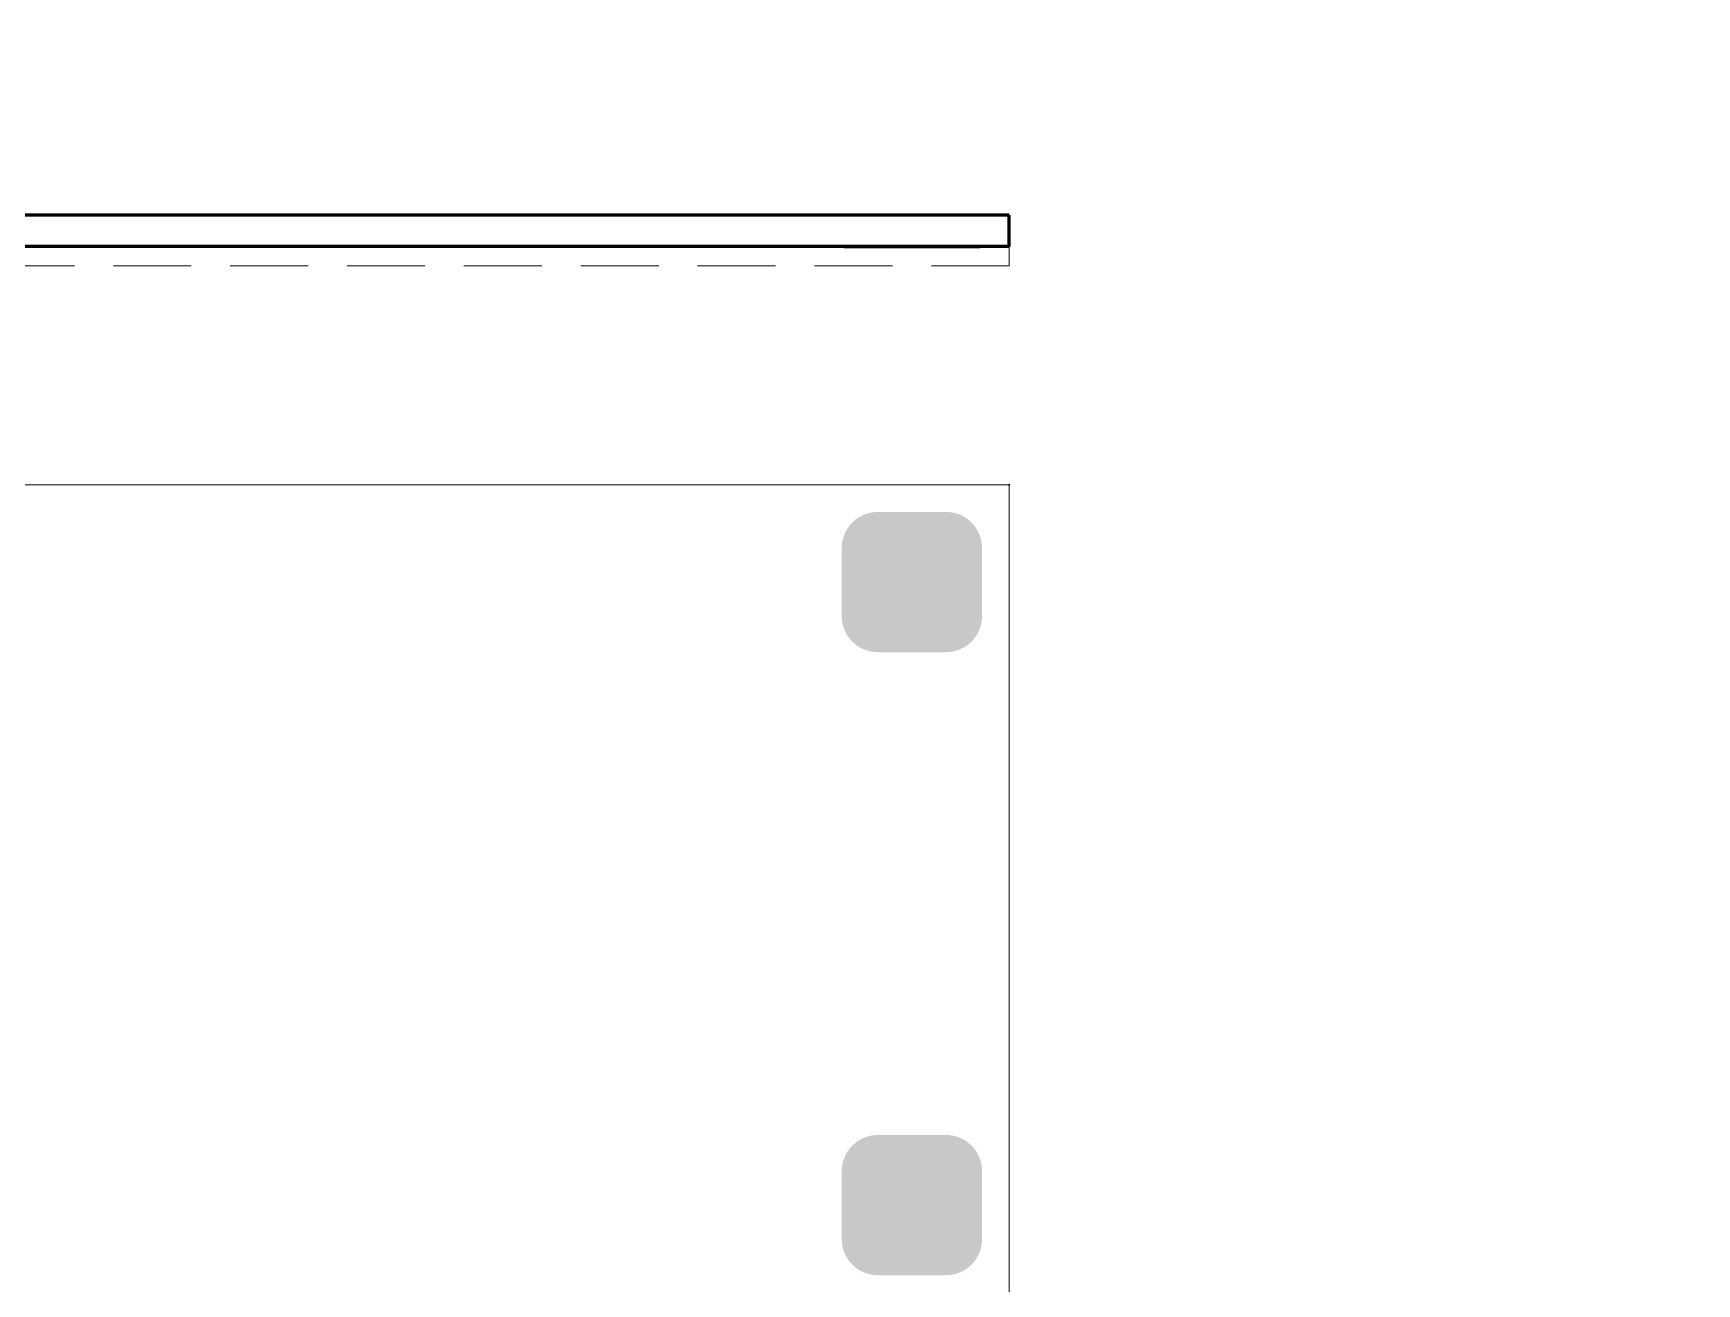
# Model space of a CAD drawing. Header units: millimetres. Extents: x 0 to 210, y 0 to 297.
# Drawn here: x 124.6 to 210, y 150.4 to 214.7 of the extents above; entities that cross this region are included whole.
import ezdxf

# ---------------------------------------------------------------- set-up
doc = ezdxf.new("R2010")
doc.units = ezdxf.units.MM
for name, pattern in [('K5LT32801', [0]), ('K5LT32802', [0]), ('K5LT_BASIC', [0]), ('K5LT_DASHED', [6, 4, -2])]:
    doc.linetypes.add(name, pattern=pattern)

# ---------------------------------------------------------------- blocks, each defined once
blk = doc.blocks.new('U0')
at = {"true_color": 0xff00ff}
for points in [[(167.384, 157.988), (167.569, 158.037), (171.839, 158.037), (172.026, 157.988)], [(167.569, 158.037), (167.571, 158.038), (171.838, 158.038), (171.839, 158.037)], [(167.571, 158.038), (167.761, 158.068), (171.648, 158.068), (171.838, 158.038)], [(167.761, 158.068), (167.764, 158.068), (171.647, 158.068), (171.648, 158.068)], [(167.764, 158.068), (167.954, 158.078), (171.454, 158.078), (171.647, 158.068)], [(166.263, 156.98), (166.35, 157.151), (173.058, 157.151), (173.146, 156.98)], [(166.35, 157.151), (166.351, 157.153), (173.058, 157.153), (173.058, 157.151)], [(166.351, 157.153), (166.456, 157.314), (172.953, 157.314), (173.058, 157.153)], [(166.456, 157.314), (166.457, 157.315), (172.952, 157.315), (172.953, 157.314)], [(166.457, 157.315), (166.578, 157.465), (172.831, 157.465), (172.952, 157.315)], [(166.578, 157.465), (166.579, 157.466), (172.83, 157.466), (172.831, 157.465)], [(166.579, 157.466), (166.715, 157.602), (172.694, 157.602), (172.83, 157.466)], [(166.715, 157.602), (166.716, 157.603), (172.693, 157.603), (172.694, 157.602)], [(166.716, 157.603), (166.866, 157.724), (172.543, 157.724), (172.693, 157.603)], [(166.866, 157.724), (166.867, 157.725), (172.542, 157.725), (172.543, 157.724)], [(166.867, 157.725), (167.028, 157.83), (172.38, 157.83), (172.542, 157.725)], [(167.028, 157.83), (167.03, 157.83), (172.379, 157.83), (172.38, 157.83)], [(167.03, 157.83), (167.201, 157.918), (172.208, 157.918), (172.379, 157.83)], [(167.201, 157.918), (167.202, 157.918), (172.207, 157.918), (172.208, 157.918)], [(167.202, 157.918), (167.382, 157.987), (172.027, 157.987), (172.207, 157.918)], [(167.382, 157.987), (167.384, 157.988), (172.026, 157.988), (172.027, 157.987)], [(166.103, 156.226), (166.113, 156.419), (173.296, 156.419), (173.306, 156.226)], [(166.113, 156.42), (166.143, 156.61), (173.266, 156.61), (173.296, 156.42)], [(166.113, 156.419), (166.113, 156.42), (173.296, 156.42), (173.296, 156.419)], [(166.143, 156.612), (166.193, 156.797), (173.216, 156.797), (173.266, 156.612)], [(166.143, 156.61), (166.143, 156.612), (173.266, 156.612), (173.266, 156.61)], [(166.193, 156.797), (166.194, 156.799), (173.215, 156.799), (173.216, 156.797)], [(166.194, 156.799), (166.262, 156.979), (173.146, 156.979), (173.215, 156.799)], [(166.262, 156.979), (166.263, 156.98), (173.146, 156.98), (173.146, 156.979)], [(166.103, 152.726), (166.103, 156.226), (173.306, 156.226), (173.306, 152.726)], [(166.113, 152.534), (166.103, 152.726), (173.306, 152.726), (173.296, 152.534)], [(166.113, 152.533), (166.113, 152.534), (173.296, 152.534), (173.296, 152.533)], [(166.143, 152.343), (166.113, 152.533), (173.296, 152.533), (173.266, 152.343)], [(166.143, 152.341), (166.143, 152.343), (173.266, 152.343), (173.265, 152.341)], [(166.193, 152.155), (166.143, 152.341), (173.265, 152.341), (173.216, 152.155)], [(166.194, 152.154), (166.193, 152.155), (173.216, 152.155), (173.215, 152.154)], [(166.263, 151.974), (166.194, 152.154), (173.215, 152.154), (173.146, 151.974)], [(166.263, 151.973), (166.263, 151.974), (173.146, 151.974), (173.146, 151.973)], [(166.351, 151.801), (166.263, 151.973), (173.146, 151.973), (173.058, 151.801)], [(166.351, 151.8), (166.351, 151.801), (173.058, 151.801), (173.058, 151.8)], [(166.456, 151.639), (166.351, 151.8), (173.058, 151.8), (172.953, 151.639)], [(166.457, 151.638), (166.456, 151.639), (172.953, 151.639), (172.952, 151.638)], [(166.578, 151.488), (166.457, 151.638), (172.952, 151.638), (172.831, 151.488)], [(166.579, 151.487), (166.578, 151.488), (172.831, 151.488), (172.83, 151.487)], [(166.715, 151.351), (166.579, 151.487), (172.83, 151.487), (172.694, 151.351)], [(166.716, 151.35), (166.715, 151.351), (172.694, 151.351), (172.693, 151.35)], [(166.866, 151.229), (166.716, 151.35), (172.693, 151.35), (172.543, 151.229)], [(166.867, 151.228), (166.866, 151.229), (172.543, 151.229), (172.542, 151.228)], [(167.028, 151.123), (166.867, 151.228), (172.542, 151.228), (172.381, 151.123)], [(167.029, 151.122), (167.028, 151.123), (172.381, 151.123), (172.379, 151.122)], [(167.201, 151.035), (167.029, 151.122), (172.379, 151.122), (172.208, 151.035)], [(167.202, 151.034), (167.201, 151.035), (172.208, 151.035), (172.206, 151.034)], [(167.382, 150.965), (167.202, 151.034), (172.206, 151.034), (172.027, 150.965)], [(167.383, 150.965), (167.382, 150.965), (172.027, 150.965), (172.025, 150.965)], [(167.57, 150.915), (167.383, 150.965), (172.025, 150.965), (171.84, 150.915)], [(167.571, 150.915), (167.57, 150.915), (171.84, 150.915), (171.838, 150.915)], [(167.761, 150.885), (167.571, 150.915), (171.838, 150.915), (171.648, 150.885)], [(167.762, 150.885), (167.761, 150.885), (171.648, 150.885), (171.645, 150.885)], [(167.954, 150.875), (167.762, 150.885), (171.645, 150.885), (171.454, 150.875)]]:
    blk.add_hatch(color=6, dxfattribs=at).paths.add_polyline_path(points)
blk = doc.blocks.new('U1')
at = {"true_color": 0xff00ff}
for points in [[(166.715, 189.602), (166.716, 189.603), (172.693, 189.603), (172.694, 189.602)], [(166.716, 189.603), (166.866, 189.724), (172.543, 189.724), (172.693, 189.603)], [(166.866, 189.724), (166.867, 189.725), (172.542, 189.725), (172.543, 189.724)], [(166.867, 189.725), (167.028, 189.83), (172.38, 189.83), (172.542, 189.725)], [(167.028, 189.83), (167.03, 189.83), (172.379, 189.83), (172.38, 189.83)], [(167.03, 189.83), (167.201, 189.918), (172.208, 189.918), (172.379, 189.83)], [(167.201, 189.918), (167.202, 189.918), (172.207, 189.918), (172.208, 189.918)], [(167.202, 189.918), (167.382, 189.987), (172.027, 189.987), (172.207, 189.918)], [(167.382, 189.987), (167.384, 189.988), (172.026, 189.988), (172.027, 189.987)], [(167.384, 189.988), (167.569, 190.037), (171.839, 190.037), (172.026, 189.988)], [(167.569, 190.037), (167.571, 190.038), (171.838, 190.038), (171.839, 190.037)], [(167.571, 190.038), (167.761, 190.068), (171.648, 190.068), (171.838, 190.038)], [(167.761, 190.068), (167.764, 190.068), (171.647, 190.068), (171.648, 190.068)], [(167.764, 190.068), (167.954, 190.078), (171.454, 190.078), (171.647, 190.068)], [(166.143, 188.612), (166.193, 188.797), (173.216, 188.797), (173.266, 188.612)], [(166.193, 188.797), (166.194, 188.799), (173.215, 188.799), (173.216, 188.797)], [(166.194, 188.799), (166.262, 188.979), (173.146, 188.979), (173.215, 188.799)], [(166.262, 188.979), (166.263, 188.98), (173.146, 188.98), (173.146, 188.979)], [(166.263, 188.98), (166.35, 189.151), (173.058, 189.151), (173.146, 188.98)], [(166.35, 189.151), (166.351, 189.153), (173.058, 189.153), (173.058, 189.151)], [(166.351, 189.153), (166.456, 189.314), (172.953, 189.314), (173.058, 189.153)], [(166.456, 189.314), (166.457, 189.315), (172.952, 189.315), (172.953, 189.314)], [(166.457, 189.315), (166.578, 189.465), (172.831, 189.465), (172.952, 189.315)], [(166.578, 189.465), (166.579, 189.466), (172.83, 189.466), (172.831, 189.465)], [(166.579, 189.466), (166.715, 189.602), (172.694, 189.602), (172.83, 189.466)], [(166.103, 188.226), (166.113, 188.419), (173.296, 188.419), (173.306, 188.226)], [(166.103, 184.726), (166.103, 188.226), (173.306, 188.226), (173.306, 184.726)], [(166.113, 188.42), (166.143, 188.61), (173.266, 188.61), (173.296, 188.42)], [(166.113, 188.419), (166.113, 188.42), (173.296, 188.42), (173.296, 188.419)], [(166.143, 188.61), (166.143, 188.612), (173.266, 188.612), (173.266, 188.61)], [(166.113, 184.534), (166.103, 184.726), (173.306, 184.726), (173.296, 184.534)], [(166.113, 184.533), (166.113, 184.534), (173.296, 184.534), (173.296, 184.533)], [(166.143, 184.343), (166.113, 184.533), (173.296, 184.533), (173.266, 184.343)], [(166.143, 184.341), (166.143, 184.343), (173.266, 184.343), (173.265, 184.341)], [(166.193, 184.155), (166.143, 184.341), (173.265, 184.341), (173.216, 184.155)], [(166.194, 184.154), (166.193, 184.155), (173.216, 184.155), (173.215, 184.154)], [(166.263, 183.974), (166.194, 184.154), (173.215, 184.154), (173.146, 183.974)], [(166.263, 183.973), (166.263, 183.974), (173.146, 183.974), (173.146, 183.973)], [(166.351, 183.801), (166.263, 183.973), (173.146, 183.973), (173.058, 183.801)], [(166.351, 183.8), (166.351, 183.801), (173.058, 183.801), (173.058, 183.8)], [(166.456, 183.639), (166.351, 183.8), (173.058, 183.8), (172.953, 183.639)], [(166.457, 183.638), (166.456, 183.639), (172.953, 183.639), (172.952, 183.638)], [(166.578, 183.488), (166.457, 183.638), (172.952, 183.638), (172.831, 183.488)], [(166.579, 183.487), (166.578, 183.488), (172.831, 183.488), (172.83, 183.487)], [(166.715, 183.351), (166.579, 183.487), (172.83, 183.487), (172.694, 183.351)], [(166.716, 183.35), (166.715, 183.351), (172.694, 183.351), (172.693, 183.35)], [(166.866, 183.229), (166.716, 183.35), (172.693, 183.35), (172.543, 183.229)], [(166.867, 183.228), (166.866, 183.229), (172.543, 183.229), (172.542, 183.228)], [(167.028, 183.123), (166.867, 183.228), (172.542, 183.228), (172.381, 183.123)], [(167.029, 183.122), (167.028, 183.123), (172.381, 183.123), (172.379, 183.122)], [(167.201, 183.035), (167.029, 183.122), (172.379, 183.122), (172.208, 183.035)], [(167.202, 183.034), (167.201, 183.035), (172.208, 183.035), (172.206, 183.034)], [(167.382, 182.965), (167.202, 183.034), (172.206, 183.034), (172.027, 182.965)], [(167.383, 182.965), (167.382, 182.965), (172.027, 182.965), (172.025, 182.965)], [(167.57, 182.915), (167.383, 182.965), (172.025, 182.965), (171.84, 182.915)], [(167.571, 182.915), (167.57, 182.915), (171.84, 182.915), (171.838, 182.915)], [(167.761, 182.885), (167.571, 182.915), (171.838, 182.915), (171.648, 182.885)], [(167.762, 182.885), (167.761, 182.885), (171.648, 182.885), (171.645, 182.885)], [(167.954, 182.875), (167.762, 182.885), (171.645, 182.885), (171.454, 182.875)]]:
    blk.add_hatch(color=6, dxfattribs=at).paths.add_polyline_path(points)
blk = doc.blocks.new('U5')
at = {"color": 1, "linetype": 'K5LT32802', "lineweight": 18, "true_color": 0xff0000}
blk.add_circle((174.705, 191.477), 0.025, dxfattribs=at)
blk = doc.blocks.new('U7')
at = {"color": 1, "linetype": 'K5LT32802', "lineweight": 18, "true_color": 0xff0000}
blk.add_circle((174.705, 191.477), 0.025, dxfattribs=at)
blk = doc.blocks.new('U9')
at = {"color": 7, "linetype": 'K5LT_DASHED', "lineweight": 18}
for p, q in [((59.705, 203.713), (174.705, 203.713)), ((174.705, 203.713), (174.705, 202.713)), ((174.705, 202.713), (59.705, 202.713))]:
    blk.add_line(p, q, dxfattribs=at)

msp = doc.modelspace()

# ---------------------------------------------------------------- linework, layer by layer
at = {"color": 150, "linetype": 'K5LT_BASIC', "lineweight": 60, "true_color": 0x0080ff}
for p, q in [((174.705, 205.323), (59.705, 205.323)), ((174.705, 203.713), (174.705, 205.323)), ((174.705, 203.713), (59.705, 203.713)), ((166.205, 203.703), (166.205, 203.713)), ((166.205, 203.703), (166.27, 203.703)), ((166.27, 203.703), (166.27, 203.713)), ((166.27, 203.703), (166.399, 203.703)), ((166.399, 203.703), (166.399, 203.713)), ((166.399, 203.703), (166.586, 203.703)), ((166.586, 203.703), (166.586, 203.713)), ((166.586, 203.703), (166.705, 203.703)), ((166.705, 203.703), (166.705, 203.713)), ((166.705, 203.703), (166.705, 203.713)), ((166.705, 203.703), (166.777, 203.703)), ((166.777, 203.703), (166.891, 203.703)), ((166.891, 203.703), (166.891, 203.713)), ((166.891, 203.703), (167.158, 203.703)), ((167.158, 203.703), (167.158, 203.713)), ((167.158, 203.703), (167.454, 203.703)), ((167.454, 203.703), (167.454, 203.713)), ((167.454, 203.703), (167.769, 203.703)), ((167.769, 203.703), (167.769, 203.713)), ((167.769, 203.703), (167.93, 203.703)), ((167.93, 203.703), (169.805, 203.703)), ((169.73, 203.703), (169.73, 203.713)), ((169.73, 203.703), (171.53, 203.703)), ((169.805, 203.703), (169.805, 203.713)), ((171.53, 203.703), (171.678, 203.703)), ((171.678, 203.703), (171.678, 203.713)), ((171.678, 203.703), (171.97, 203.703)), ((171.97, 203.703), (171.97, 203.713)), ((171.97, 203.703), (172.244, 203.703)), ((172.244, 203.703), (172.244, 203.713)), ((172.244, 203.703), (172.491, 203.703)), ((172.491, 203.703), (172.491, 203.713)), ((172.491, 203.703), (172.596, 203.703)), ((172.596, 203.703), (172.596, 203.713)), ((172.596, 203.703), (172.596, 203.713)), ((172.596, 203.703), (172.83, 203.703)), ((172.83, 203.703), (172.919, 203.703)), ((172.919, 203.703), (172.919, 203.713)), ((172.919, 203.703), (173.059, 203.703)), ((173.059, 203.703), (173.059, 203.713)), ((173.059, 203.703), (173.155, 203.703)), ((173.155, 203.703), (173.155, 203.713)), ((173.155, 203.703), (173.205, 203.703)), ((173.205, 203.703), (173.205, 203.713)), ((173.205, 203.703), (173.205, 203.713)), ((173.205, 203.703), (173.205, 203.703))]:
    msp.add_line(p, q, dxfattribs=at)
at = {"color": 1, "linetype": 'K5LT32801', "lineweight": 18, "true_color": 0xff0000}
for points in [[(59.705, 191.477), (174.705, 191.477)], [(174.705, 149.477), (174.705, 191.477)]]:
    msp.add_lwpolyline(points, dxfattribs=at)

# ---------------------------------------------------------------- block references
for name in ['U9', 'U5', 'U7', 'U1', 'U0']:
    msp.add_blockref(name, (0, 0))

doc.saveas('drawing.dxf')
